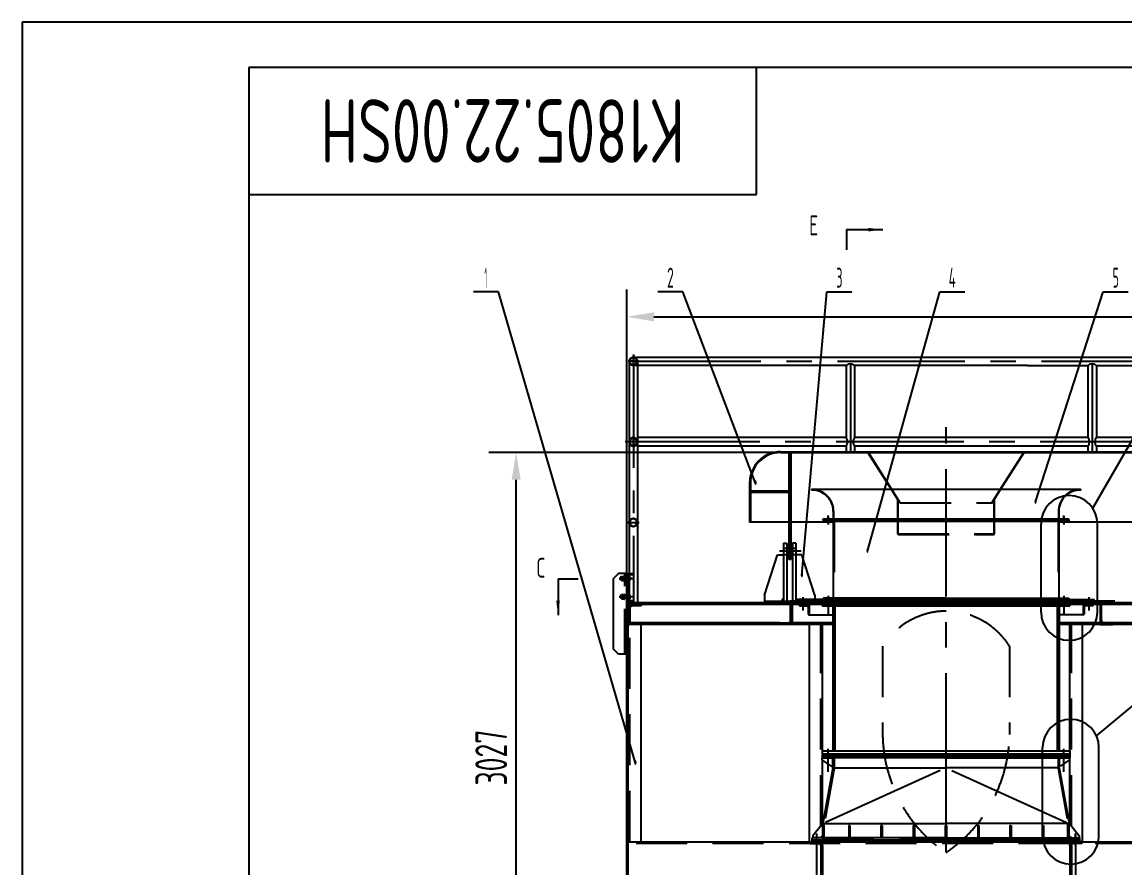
# Model space of a CAD drawing. Header units: millimetres. Extents: x 0 to 18900, y -513 to 13365.
# Drawn here: x 0 to 5473, y 9168 to 13365 of the extents above; entities that cross this region are included whole.
import ezdxf
from ezdxf.enums import TextEntityAlignment as Align

# ---------------------------------------------------------------- set-up
doc = ezdxf.new("R2010")
doc.units = ezdxf.units.MM
doc.header["$LTSCALE"] = 450
doc.header["$MEASUREMENT"] = 0
for name, pattern in [('CENTER', [2, 1.25, -0.25, 0.25, -0.25]), ('F', [0.75, 0.5, -0.25]), ('G', [2, 1.25, -0.25, 0.25, -0.25])]:
    doc.linetypes.add(name, pattern=pattern)
for name, color, linetype in [('01', 7, 'Continuous'), ('02', 1, 'Continuous'), ('04', 2, 'F'), ('05', 4, 'G'), ('08', 1, 'Continuous'), ('11', 3, 'Continuous'), ('CENTER', 1, 'CENTER')]:
    doc.layers.add(name, color=color, linetype=linetype)
doc.styles.get("Standard").update_dxf_attribs({"font": 'isocp', "width": 0.707, "bigfont": 'intecad.shx'})
doc.dimstyles.new('INTE', dxfattribs={"dimscale": 45, "dimtxt": 3.5, "dimasz": 3, "dimexe": 3, "dimexo": 0, "dimgap": 1, "dimtad": 1, "dimdsep": 46, "dimtxsty": 'Standard', "dimcen": 0, "dimclrd": 1, "dimclre": 1, "dimclrt": 3, "dimaunit": 1, "dimadec": 1, "dimazin": 0, "dimtfac": 1, "dimtmove": 0, "dimatfit": 0, "dimfxl": 0, "dimarcsym": 0})
pattern_1 = [(135, (1663.889, -1872.161), (-8.838835, -8.838835), [])]

# ---------------------------------------------------------------- blocks, each defined once
blk = doc.blocks.new('rew')
at = {"layer": '02', "linetype": 'Continuous'}
h = blk.add_hatch(dxfattribs=at)
h.set_pattern_fill('LINE', color=1, scale=3, angle=-45, style=0)
h.set_pattern_definition([(315, (44667.814, 4208.05), (6.735192, 6.735192), [])])
h.paths.add_polyline_path([(35481.9, -16780.7), (35481.9, -16616.7, 0.414214), (35463.9, -16598.7), (35421.9, -16598.7), (35421.9, -16606.7), (35463.9, -16606.7, -0.414214), (35473.9, -16616.7), (35473.9, -16780.7, -0.414214), (35463.9, -16790.7), (35421.9, -16790.7), (35421.9, -16798.7), (35463.9, -16798.7, 0.414214)])
at = {"layer": '01'}
for p, q in [((35421.9, -16598.7), (35463.9, -16598.7)), ((35421.9, -16606.7), (35421.9, -16598.7)), ((35421.9, -16606.7), (35463.9, -16606.7)), ((35473.9, -16616.7), (35473.9, -16780.7)), ((35481.9, -16616.7), (35481.9, -16780.7)), ((35463.9, -16790.7), (35421.9, -16790.7)), ((35421.9, -16798.7), (35421.9, -16790.7)), ((35463.9, -16798.7), (35421.9, -16798.7))]:
    blk.add_line(p, q, dxfattribs=at)
for centre, radius, start, end in [((35463.9, -16616.7), 18, 0, 90), ((35463.9, -16616.7), 10, 0, 90), ((35463.9, -16780.7), 10, 270, 0), ((35463.9, -16780.7), 18, 270, 0)]:
    blk.add_arc(centre, radius, start, end, dxfattribs=at)
blk = doc.blocks.new('*U120')
at = {"layer": '01'}
for p, q in [((0, 100), (5.4, 100)), ((0, 100), (0, 0)), ((8, 18), (8, 97.4)), ((0, 0), (63, 0)), ((60.4, 8), (18, 8)), ((63, 0), (63, 5.4))]:
    blk.add_line(p, q, dxfattribs=at)
for centre, radius, start, end in [((5.4, 97.4), 2.64, 359.954, 90), ((18, 18), 10, 180, 270), ((60.4, 5.4), 2.64, 0, 89.9895)]:
    blk.add_arc(centre, radius, start, end, dxfattribs=at)
blk = doc.blocks.new('ERQWEQW')
at = {"color": 7, "linetype": 'Continuous'}
for p, q in [((1389.4, 10604.9), (1389.4, 10317.9)), ((1405.4, 10604.9), (1405.4, 10317.9)), ((1433.4, 10604.9), (1433.4, 10317.9)), ((1449.4, 10604.9), (1449.4, 10317.9))]:
    blk.add_line(p, q, dxfattribs=at)
for centre, start, end in [((1389.4, 10317.9), 90, 180), ((1449.4, 10317.9), 0, 90)]:
    blk.add_arc(centre, 10, start, end)
at = {"layer": '01', "color": 7, "linetype": 'Continuous'}
for p, q in [((1389.4, 10604.9), (1405.4, 10604.9)), ((1449.4, 10604.9), (1433.4, 10604.9)), ((1294.4, 10347.9), (1359.4, 10547.9)), ((1359.4, 10547.9), (1389.4, 10547.9)), ((1479.4, 10547.9), (1449.4, 10547.9)), ((1544.4, 10347.9), (1479.4, 10547.9)), ((1294.4, 10347.9), (1294.4, 10309.9)), ((1544.4, 10347.9), (1544.4, 10309.9)), ((1294.4, 10317.9), (1419.4, 10317.9)), ((1294.4, 10317.9), (1294.4, 10309.9)), ((1294.4, 10309.9), (1419.4, 10309.9)), ((1344.4, 10309.9), (1419.4, 10309.9)), ((1544.4, 10317.9), (1419.4, 10317.9)), ((1544.4, 10309.9), (1419.4, 10309.9)), ((1494.4, 10309.9), (1419.4, 10309.9))]:
    blk.add_line(p, q, dxfattribs=at)
at = {"layer": '04', "color": 2, "linetype": 'F'}
for p, q in [((1389.4, 10580.4), (1405.4, 10580.4)), ((1433.4, 10580.4), (1449.4, 10580.4)), ((1389.4, 10549.4), (1405.4, 10549.4)), ((1433.4, 10549.4), (1449.4, 10549.4))]:
    blk.add_line(p, q, dxfattribs=at)
at = {"layer": '05', "color": 4, "linetype": 'G'}
for p, q in [((1419.4, 10564.9), (1419.4, 10633.7)), ((1473.9, 10564.9), (1369.1, 10564.9))]:
    blk.add_line(p, q, dxfattribs=at)
blk = doc.blocks.new('*D134')
at = {"layer": '08', "color": 1, "lineweight": -2, "ltscale": 1.125}
for p, q in [((3814.7, 11228.9), (2317.1, 11228.9)), ((2452.1, 8336.9), (2452.1, 11093.9)), ((2895.4, 8201.9), (2317.1, 8201.9))]:
    blk.add_line(p, q, dxfattribs=at)
at = {"layer": '08', "color": 1, "ltscale": 1.125}
for points in [[(2429.6, 11093.9), (2474.6, 11093.9), (2452.1, 11228.9)], [(2429.6, 8336.9), (2474.6, 8336.9), (2452.1, 8201.9)]]:
    blk.add_solid(points, dxfattribs=at)
at = {"layer": 'DEFPOINTS', "color": 0, "ltscale": 1.125}
for p in [(2452.1, 11228.9), (3814.7, 11228.9), (2895.4, 8201.9)]:
    blk.add_point(p, dxfattribs=at)
at = {"layer": '08', "color": 3, "ltscale": 1.125, "insert": (2328.3, 9715.4), "char_height": 157.5, "attachment_point": 5, "rotation": 90}
blk.add_mtext('3027', dxfattribs=at)
blk = doc.blocks.new('gggj')
for p, q in [((15998.2, 9987.6), (15976.2, 9987.6)), ((15976.2, 9987.6), (15976.2, 9982.6)), ((15998.2, 9982.6), (15976.2, 9982.6)), ((16004.2, 9858.6), (16004.2, 9976.6)), ((16009.2, 9858.6), (16009.2, 9976.6)), ((15976.2, 9852.6), (15998.2, 9852.6)), ((15976.2, 9852.6), (15976.2, 9847.6)), ((15976.2, 9847.6), (15998.2, 9847.6))]:
    blk.add_line(p, q)
for centre, radius, start, end in [((15998.2, 9976.6), 11, 0, 90), ((15998.2, 9976.6), 6, 0, 90), ((15998.2, 9858.6), 6, 270, 0), ((15998.2, 9858.6), 11, 270, 0)]:
    blk.add_arc(centre, radius, start, end)
at = {"layer": '01', "color": 7, "linetype": 'Continuous', "ltscale": 2}
for p, q in [((15955.2, 11040.6), (15955.2, 10640.6)), ((15955.2, 10640.6), (15955.2, 10240.6))]:
    blk.add_line(p, q, dxfattribs=at)
at = {"layer": '01', "color": 7, "linetype": 'Continuous'}
for p, q in [((15997.2, 11040.6), (15997.2, 9987.6)), ((15955.2, 10240.6), (15955.2, 9842.6)), ((15997.2, 9982.6), (15997.2, 9974.3)), ((16009.2, 9587.6), (16009.2, 9987.6)), ((16009.2, 9987.6), (16049.2, 9987.6)), ((16049.2, 9987.6), (16074.2, 9962.6)), ((16074.2, 9612.6), (16074.2, 9962.6)), ((15997.2, 9950.9), (15997.2, 9882.6)), ((15997.2, 9862.6), (15997.2, 9852.6)), ((15997.2, 9842.6), (15955.2, 9842.6)), ((15997.2, 9847.6), (15997.2, 9842.6)), ((16009.2, 9587.6), (16049.2, 9587.6)), ((16049.2, 9587.6), (16074.2, 9612.6))]:
    blk.add_line(p, q, dxfattribs=at)
at = {"layer": '01'}
for p, q in [((15994.2, 9962.6), (15994.2, 9972.6)), ((15994.2, 9972.6), (16001.7, 9972.6)), ((16001.7, 9968.6), (15994.2, 9968.6)), ((15994.2, 9962.6), (15994.2, 9952.6)), ((16001.7, 9974.6), (16001.7, 9962.6)), ((16004.2, 9974.6), (16001.7, 9974.6)), ((16001.7, 9972.6), (16001.7, 9962.6)), ((16001.7, 9950.6), (16001.7, 9962.6)), ((16001.7, 9952.6), (16001.7, 9962.6)), ((16004.2, 9962.6), (16004.2, 9974.6)), ((16004.2, 9962.6), (16004.2, 9950.6)), ((16001.7, 9956.6), (15994.2, 9956.6)), ((15994.2, 9952.6), (16001.7, 9952.6)), ((16004.2, 9950.6), (16001.7, 9950.6)), ((15994.2, 9872.6), (15994.2, 9882.6)), ((15994.2, 9882.6), (16001.7, 9882.6)), ((16001.7, 9878.6), (15994.2, 9878.6)), ((15994.2, 9872.6), (15994.2, 9862.6)), ((16001.7, 9866.6), (15994.2, 9866.6)), ((15994.2, 9862.6), (16001.7, 9862.6)), ((16001.7, 9884.6), (16001.7, 9872.6)), ((16004.2, 9884.6), (16001.7, 9884.6)), ((16001.7, 9882.6), (16001.7, 9872.6)), ((16001.7, 9860.6), (16001.7, 9872.6)), ((16001.7, 9862.6), (16001.7, 9872.6)), ((16004.2, 9860.6), (16001.7, 9860.6)), ((16004.2, 9872.6), (16004.2, 9884.6)), ((16004.2, 9872.6), (16004.2, 9860.6))]:
    blk.add_line(p, q, dxfattribs=at)
at = {"layer": '01', "color": 7, "linetype": 'Continuous', "ltscale": 2}
for start, end in [(90, 270), (270, 90)]:
    blk.add_arc((15976.2, 11040.6), 21, start, end, dxfattribs=at)
at = {"layer": '04', "color": 2, "linetype": 'F', "ltscale": 2}
blk.add_line((15976.2, 10615), (15976.2, 10668.7), dxfattribs=at)
at = {"layer": '04', "color": 2, "linetype": 'F'}
for p, q in [((16022.7, 9962.6), (16016.4, 9962.6)), ((16018.2, 9587.6), (16018.2, 9987.6)), ((16018.2, 9974.6), (16018.2, 9962.6)), ((16020.7, 9974.6), (16018.2, 9974.6)), ((16018.2, 9950.6), (16018.2, 9962.6)), ((16025.9, 9962.6), (16018.6, 9962.6)), ((16020.7, 9962.6), (16020.7, 9974.6)), ((16020.7, 9971.8), (16020.7, 9962.6)), ((16023.8, 9971.8), (16020.7, 9971.8)), ((16020.7, 9962.6), (16020.7, 9950.6)), ((16020.7, 9953.4), (16020.7, 9962.6)), ((16035.6, 9962.6), (16022.7, 9962.6)), ((16023.8, 9972.6), (16023.8, 9962.6)), ((16034.6, 9972.6), (16023.8, 9972.6)), ((16023.8, 9962.6), (16023.8, 9971.8)), ((16034.6, 9968.6), (16023.8, 9968.6)), ((16023.8, 9962.6), (16023.8, 9953.4)), ((16023.8, 9952.6), (16023.8, 9962.6)), ((16034.6, 9962.6), (16034.6, 9972.6)), ((16034.6, 9968.6), (16041.7, 9968.6)), ((16041.7, 9967.4), (16034.6, 9967.4)), ((16034.6, 9962.6), (16034.6, 9952.6)), ((16041.7, 9968.6), (16041.7, 9962.6)), ((16041.7, 9956.6), (16041.7, 9962.6)), ((16020.7, 9950.6), (16018.2, 9950.6)), ((16023.8, 9953.4), (16020.7, 9953.4)), ((16034.6, 9956.6), (16023.8, 9956.6)), ((16034.6, 9952.6), (16023.8, 9952.6)), ((16041.7, 9957.8), (16034.6, 9957.8)), ((16034.6, 9956.6), (16041.7, 9956.6)), ((16022.7, 9872.6), (16016.4, 9872.6)), ((16018.2, 9884.6), (16018.2, 9872.6)), ((16020.7, 9884.6), (16018.2, 9884.6)), ((16018.2, 9860.6), (16018.2, 9872.6)), ((16020.7, 9860.6), (16018.2, 9860.6)), ((16025.9, 9872.6), (16018.6, 9872.6)), ((16020.7, 9872.6), (16020.7, 9884.6)), ((16020.7, 9881.8), (16020.7, 9872.6)), ((16023.8, 9881.8), (16020.7, 9881.8)), ((16020.7, 9872.6), (16020.7, 9860.6)), ((16020.7, 9863.4), (16020.7, 9872.6)), ((16023.8, 9863.4), (16020.7, 9863.4)), ((16035.6, 9872.6), (16022.7, 9872.6)), ((16023.8, 9882.6), (16023.8, 9872.6)), ((16034.6, 9882.6), (16023.8, 9882.6)), ((16023.8, 9872.6), (16023.8, 9881.8)), ((16034.6, 9878.6), (16023.8, 9878.6)), ((16023.8, 9872.6), (16023.8, 9863.4)), ((16023.8, 9862.6), (16023.8, 9872.6)), ((16034.6, 9866.6), (16023.8, 9866.6)), ((16034.6, 9862.6), (16023.8, 9862.6)), ((16034.6, 9872.6), (16034.6, 9882.6)), ((16034.6, 9878.6), (16041.7, 9878.6)), ((16041.7, 9877.4), (16034.6, 9877.4)), ((16034.6, 9872.6), (16034.6, 9862.6)), ((16041.7, 9867.8), (16034.6, 9867.8)), ((16034.6, 9866.6), (16041.7, 9866.6)), ((16041.7, 9878.6), (16041.7, 9872.6)), ((16041.7, 9866.6), (16041.7, 9872.6))]:
    blk.add_line(p, q, dxfattribs=at)
at = {"layer": '04', "color": 2, "linetype": 'F', "ltscale": 2}
for centre, radius in [((15976.2, 11040.6), 17.8), ((15976.2, 10640.6), 21), ((15976.2, 10640.6), 17.8), ((15976.2, 10240.6), 17.8)]:
    blk.add_circle(centre, radius, dxfattribs=at)
for start, end in [(90, 270), (270, 90)]:
    blk.add_arc((15976.2, 10240.6), 21, start, end, dxfattribs=at)
at = {"layer": '05', "color": 4, "linetype": 'G'}
for p, q in [((15976.2, 11074.8), (15976.2, 9842.6)), ((16042.6, 9962.6), (15976.2, 9962.6)), ((16042.6, 9872.6), (15979.9, 9872.6))]:
    blk.add_line(p, q, dxfattribs=at)
at = {"layer": '05', "color": 4, "linetype": 'G', "ltscale": 2}
for p, q in [((15976.2, 11015), (15976.2, 11068.7)), ((15951.3, 11040.6), (15997.2, 11040.6))]:
    blk.add_line(p, q, dxfattribs=at)
at = {"layer": '05'}
for p, q in [((15942.2, 10640.6), (16016, 10640.6)), ((15983.2, 9962.6), (16003.8, 9962.6)), ((15991.1, 9962.6), (16045.2, 9962.6)), ((16043.7, 9962.6), (15999.9, 9962.6)), ((16006.2, 9962.6), (15999.9, 9962.6)), ((15991.1, 9872.6), (16045.2, 9872.6)), ((16043.7, 9872.6), (15999.9, 9872.6)), ((16006.2, 9872.6), (15999.9, 9872.6))]:
    blk.add_line(p, q, dxfattribs=at)
at = {"layer": '05', "ltscale": 2}
blk.add_line((16004.4, 10240.6), (15947.5, 10240.6), dxfattribs=at)
blk = doc.blocks.new('*D144')
at = {"layer": '08', "color": 1, "lineweight": -2, "ltscale": 1.125}
for p, q in [((3000.7, 10146.3), (3000.7, 12037.3)), ((12420.7, 10616.1), (12420.7, 12037.3)), ((3135.7, 11902.3), (12285.7, 11902.3))]:
    blk.add_line(p, q, dxfattribs=at)
at = {"layer": '08', "color": 1, "ltscale": 1.125}
for points in [[(3135.7, 11924.8), (3135.7, 11879.8), (3000.7, 11902.3)], [(12285.7, 11924.8), (12285.7, 11879.8), (12420.7, 11902.3)]]:
    blk.add_solid(points, dxfattribs=at)
at = {"layer": 'DEFPOINTS', "color": 0, "ltscale": 1.125}
for p in [(12420.7, 11902.3), (12420.7, 10616.1), (3000.7, 10146.3)]:
    blk.add_point(p, dxfattribs=at)
at = {"layer": '08', "color": 3, "ltscale": 1.125, "insert": (7710.7, 12026.1), "char_height": 157.5, "attachment_point": 5}
blk.add_mtext('9420', dxfattribs=at)
blk = doc.blocks.new('*U145', base_point=(251.96, 168.31))
at = {"layer": '01'}
for p, q in [((251.96, 168.31), (251.96, 182.31)), ((195.96, 168.31), (251.96, 168.31))]:
    blk.add_line(p, q, dxfattribs=at)
blk = doc.blocks.new('*U146')
at = {"layer": '01'}
for points in [[(415, 292), (25, 292)], [(25, 292), (25, 5)]]:
    blk.add_lwpolyline(points, dxfattribs=at)
at = {"layer": '02'}
for points in [[(420, 297), (0, 297)], [(0, 297), (0, 0)]]:
    blk.add_lwpolyline(points, dxfattribs=at)

msp = doc.modelspace()

# ---------------------------------------------------------------- hatches: boundary and pattern name
at = {"layer": '02', "linetype": 'Continuous', "ltscale": 1.125}
h = msp.add_hatch(dxfattribs=at)
h.set_pattern_fill('ANSI31', color=1, scale=100, angle=90, style=0)
h.set_pattern_definition(pattern_1)
h.paths.add_polyline_path([(4585.663, 11232.944), (3764.663, 11232.944, 0.41421356), (3610.663, 11078.944), (3610.663, 10882.944), (3614.663, 10882.944), (3614.663, 11078.944, -0.41421356), (3764.663, 11228.944), (4585.663, 11228.944)])
h = msp.add_hatch(dxfattribs=at)
h.set_pattern_fill('ANSI31', color=1, scale=100, angle=90, style=0)
h.set_pattern_definition(pattern_1)
h.paths.add_polyline_path([(3814.663, 11228.944), (3804.663, 11228.944), (3804.663, 10754.444), (3814.663, 10754.444)])
h.paths.add_polyline_path([(3814.663, 10738.944), (3804.663, 10738.944), (3804.663, 10723.444), (3814.663, 10723.444)])
h.paths.add_polyline_path([(3814.663, 10754.444), (3804.663, 10754.444), (3804.663, 10738.944), (3814.663, 10738.944)])
h.paths.add_polyline_path([(3814.663, 10723.444), (3804.663, 10723.444), (3804.663, 10698.945), (3814.663, 10698.945)])
h = msp.add_hatch(dxfattribs=at)
h.set_pattern_fill('ANSI31', color=1, scale=40, angle=90, style=0)
h.set_pattern_definition([(135, (1663.889, -1872.161), (-3.5355339, -3.5355339), [])])
h.paths.add_polyline_path([(4200.532, 11228.944), (4198.163, 11228.944), (4356.663, 10978.944), (4358.353, 10980.015)])
h.paths.add_polyline_path([(4973.163, 11228.944), (4970.795, 11228.944), (4812.974, 10980.015), (4814.663, 10978.944)])
h = msp.add_hatch(dxfattribs=at)
h.set_pattern_fill('ANSI31', color=1, scale=100, angle=90, style=0)
h.set_pattern_definition(pattern_1)
h.paths.add_polyline_path([(6785.663, 11232.944), (4585.663, 11232.944), (4585.663, 11228.944), (6785.663, 11228.944)])
h = msp.add_hatch(dxfattribs=at)
h.set_pattern_fill('ANSI31', color=1, scale=100, style=0)
h.set_pattern_definition([(45, (1663.889, -1872.161), (-8.838835, 8.838835), [])])
h.paths.add_polyline_path([(3804.663, 11038.944), (3614.663, 11038.944), (3614.663, 11032.944), (3804.663, 11032.944)])
h = msp.add_hatch(dxfattribs=at)
h.set_pattern_fill('LINE', color=1, scale=5, angle=135, style=0)
h.set_pattern_definition([(135, (-18492.853, 7964.512), (-11.22532, -11.22532), [])])
h.paths.add_polyline_path([(3008.663, 10475.944), (3000.663, 10475.944), (3000.663, 8251.944), (3000.663, 8201.944), (3008.663, 8201.944)])
h = msp.add_hatch(dxfattribs=at)
h.set_pattern_fill('LINE', color=1, scale=5, angle=45, style=0)
h.set_pattern_definition([(45, (-18492.853, 7964.512), (-11.22532, 11.22532), [])])
h.paths.add_polyline_path([(6075.663, 10483.944), (5295.663, 10483.944), (5295.663, 10475.944), (5315.246, 10475.944), (6075.663, 10475.944)])
h.paths.add_polyline_path([(7710.663, 10483.944), (7495.663, 10483.944), (7495.663, 10475.944), (7515.246, 10475.944), (7710.663, 10475.944)])
h.paths.add_polyline_path([(7495.663, 10483.944), (7470.663, 10483.944), (7470.663, 10475.944), (7495.663, 10475.944)])
h.paths.add_polyline_path([(6100.663, 10483.944), (6075.663, 10483.944), (6075.663, 10475.944), (6100.663, 10475.944)])
h.paths.add_polyline_path([(5295.663, 10483.944), (5270.663, 10483.944), (5270.663, 10475.944), (5295.663, 10475.944)])
h.paths.add_polyline_path([(3900.663, 10483.944), (3875.663, 10483.944), (3875.663, 10475.944), (3900.663, 10475.944)])
h.paths.add_polyline_path([(3875.663, 10483.944), (3008.663, 10483.944), (3008.663, 10475.944), (3875.663, 10475.944)])
h = msp.add_hatch(dxfattribs=at)
h.set_pattern_fill('LINE', color=1, scale=3, angle=45, style=0)
h.set_pattern_definition([(45, (-29084.224, 7800.121), (-6.735192, 6.735192), [])])
h.paths.add_polyline_path([(3071.663, 10470.584), (3071.663, 10475.944), (3008.663, 10475.944), (3008.663, 10375.944), (3012.935, 10375.944), (3016.663, 10378.584), (3016.663, 10457.944, -0.41421353), (3026.663, 10467.944), (3069.024, 10467.944)])
h = msp.add_hatch(dxfattribs=at)
h.set_pattern_fill('LINE', color=1, scale=3, angle=45, style=0)
h.set_pattern_definition([(225, (35914.551, 13051.766), (6.735192, -6.735192), [])])
h.paths.add_polyline_path([(3758.663, 10381.304), (3758.663, 10375.944), (3821.663, 10375.944), (3821.663, 10475.944), (3817.392, 10475.944), (3813.663, 10473.304), (3813.663, 10393.944, -0.41421353), (3803.663, 10383.944), (3761.303, 10383.944)])
h = msp.add_hatch(dxfattribs=at)
h.set_pattern_fill('LINE', color=1, scale=3, angle=135, style=0)
h.set_pattern_definition([(135, (-18492.853, 7964.512), (-6.735192, -6.735192), [])])
h.paths.add_polyline_path([(3905.663, 10475.944), (3875.663, 10475.944), (3875.663, 10468.944), (3895.663, 10468.944, -0.41421356), (3900.663, 10463.944), (3900.663, 10428.944, 0.41421356), (3905.663, 10423.944)])
h.paths.add_polyline_path([(3875.663, 10475.944), (3856.081, 10475.944, 0.54057494), (3860.663, 10468.944), (3875.663, 10468.944)])
h.paths.add_polyline_path([(5270.663, 10463.944, -0.41421356), (5275.663, 10468.944), (5295.663, 10468.944), (5295.663, 10475.944), (5265.663, 10475.944), (5265.663, 10423.944, 0.41421356), (5270.663, 10428.944)])
h.paths.add_polyline_path([(5315.246, 10475.944), (5295.663, 10475.944), (5295.663, 10468.944), (5310.663, 10468.944, 0.54057494)])
h = msp.add_hatch(dxfattribs=at)
h.set_pattern_fill('LINE', color=1, scale=3, angle=45, style=0)
h.set_pattern_definition([(315, (-26743.224, 13051.766), (-6.735192, -6.735192), [])])
h.paths.add_polyline_path([(5412.663, 10381.304), (5412.663, 10375.944), (5349.663, 10375.944), (5349.663, 10475.944), (5353.935, 10475.944), (5357.663, 10473.304), (5357.663, 10393.944, 0.41421353), (5367.663, 10383.944), (5410.024, 10383.944)])

# ---------------------------------------------------------------- linework, layer by layer
at = {"color": 7, "linetype": 'Continuous', "ltscale": 1.125}
for p, q in [((5253.663, 11044.944), (3917.663, 11044.944)), ((4025.663, 10939.71), (4025.663, 10900.944)), ((5145.663, 10939.71), (5145.663, 10900.944)), ((3798.663, 10768.944), (3798.663, 10708.944)), ((3820.663, 10768.944), (3820.663, 10708.944)), ((4023.663, 10375.944), (3008.663, 10375.944)), ((3758.663, 10383.944), (3016.663, 10383.944)), ((4023.663, 10383.944), (3821.663, 10383.944)), ((5349.663, 10383.944), (5147.663, 10383.944)), ((6223.663, 10375.944), (5147.663, 10375.944)), ((5958.663, 10383.944), (5412.663, 10383.944))]:
    msp.add_line(p, q, dxfattribs=at)
at = {"ltscale": 1.125}
msp.add_line((3000.663, 8251.944), (3000.663, 10475.944), dxfattribs=at)
at = {"color": 7, "linetype": 'Continuous', "ltscale": 1.125}
for centre, start, end in [((3921.002, 10938.327), 359.242928, 91.82799), ((5250.325, 10938.327), 88.17201, 180.757072)]:
    msp.add_arc(centre, 104.67, start, end, dxfattribs=at)
at = {"layer": '01', "ltscale": 1.125}
for p, q in [((4091.329, 12334.931), (4091.329, 12234.931)), ((4089.513, 11660.794), (3033.663, 11660.794)), ((4989.513, 11660.794), (4131.813, 11660.794)), ((4089.513, 11303.094), (3054.663, 11303.094)), ((4089.513, 11260.794), (3054.663, 11260.794)), ((3759.663, 11232.944), (7710.663, 11232.944)), ((3764.663, 11228.944), (7710.663, 11228.944)), ((3814.663, 10698.945), (3804.663, 10698.945)), ((2660.069, 10602.464), (2760.069, 10602.464)), ((3008.663, 8201.944), (3008.663, 10483.944)), ((3856.081, 10475.944), (3905.663, 10475.944)), ((3860.663, 10468.944), (3895.663, 10468.944)), ((5315.246, 10475.944), (5265.663, 10475.944)), ((5310.663, 10468.944), (5275.663, 10468.944)), ((3905.663, 10423.944), (4023.663, 10423.944)), ((5265.663, 10423.944), (5147.663, 10423.944)), ((3071.663, 9297.944), (3071.663, 10375.944)), ((3908.663, 9297.944), (3908.663, 10375.944)), ((3971.663, 9748.944), (3971.663, 10375.944)), ((3971.663, 9748.944), (3971.663, 10375.944)), ((5199.663, 9748.944), (5199.663, 10375.944)), ((5262.663, 9297.944), (5262.663, 10375.944)), ((3970.663, 9733.944), (3970.663, 9713.944)), ((4585.663, 9723.944), (3970.663, 9723.944)), ((3970.663, 9713.944), (4023.663, 9713.944)), ((4585.663, 9713.944), (3970.663, 9713.944)), ((3970.663, 9703.944), (3970.663, 9713.944)), ((4013.663, 9673.944), (3970.663, 9703.944)), ((3971.663, 9377.944), (3971.663, 9703.246)), ((3971.663, 9377.944), (3971.663, 9703.246)), ((4023.663, 9705.944), (4015.663, 9713.944)), ((4023.663, 9663.944), (4023.663, 9713.944)), ((4023.663, 9713.944), (4023.663, 9674.766)), ((4585.663, 9723.944), (5200.663, 9723.944)), ((4585.663, 9713.944), (5200.663, 9713.944)), ((5147.663, 9705.944), (5155.663, 9713.944)), ((5200.663, 9713.944), (5147.663, 9713.944)), ((5147.663, 9663.944), (5147.663, 9713.944)), ((5147.663, 9713.944), (5147.663, 9674.766)), ((5157.663, 9673.944), (5200.663, 9703.944)), ((5199.663, 9377.944), (5199.663, 9703.246)), ((5200.663, 9733.944), (5200.663, 9713.944)), ((5200.663, 9703.944), (5200.663, 9713.944)), ((4023.663, 9663.944), (3974.663, 9387.944)), ((4557.103, 9651.043), (3987.83, 9393.892)), ((4013.663, 9673.944), (4023.663, 9673.944)), ((4614.224, 9651.043), (5183.497, 9393.892)), ((5157.663, 9673.944), (5147.663, 9673.944)), ((5147.663, 9663.944), (5196.663, 9387.944)), ((3965.431, 9377.944), (3924.663, 9327.944)), ((3965.431, 9377.944), (3974.663, 9377.944)), ((4102.663, 9377.944), (4102.663, 9317.944)), ((4108.663, 9377.944), (4102.663, 9377.944)), ((4108.663, 9377.944), (4108.663, 9317.944)), ((4262.663, 9377.944), (4262.663, 9317.944)), ((4268.663, 9377.944), (4262.663, 9377.944)), ((4268.663, 9377.944), (4268.663, 9317.944)), ((4422.663, 9377.944), (4422.663, 9317.944)), ((4428.663, 9377.944), (4422.663, 9377.944)), ((4428.663, 9377.944), (4428.663, 9317.944)), ((4585.663, 9377.944), (4582.663, 9377.944)), ((4582.663, 9317.944), (4582.663, 9377.944)), ((4585.663, 9377.944), (4588.663, 9377.944)), ((4588.663, 9317.944), (4588.663, 9377.944)), ((4742.663, 9377.944), (4742.663, 9317.944)), ((4742.663, 9377.944), (4748.663, 9377.944)), ((4748.663, 9377.944), (4748.663, 9317.944)), ((4902.663, 9377.944), (4902.663, 9317.944)), ((4902.663, 9377.944), (4908.663, 9377.944)), ((4908.663, 9377.944), (4908.663, 9317.944)), ((5062.663, 9377.944), (5062.663, 9317.944)), ((5062.663, 9377.944), (5068.663, 9377.944)), ((5068.663, 9377.944), (5068.663, 9317.944)), ((5205.896, 9377.944), (5196.663, 9377.944)), ((5205.896, 9377.944), (5246.663, 9327.944)), ((4585.663, 9317.944), (3921.663, 9317.944)), ((3921.663, 9297.944), (3921.663, 9317.944)), ((3921.663, 9307.944), (4585.663, 9307.944)), ((3921.663, 9307.944), (4585.663, 9307.944)), ((3924.663, 9327.944), (3924.663, 9317.944)), ((3963.052, 9317.944), (3974.663, 9327.982)), ((4108.663, 9327.944), (4102.663, 9327.944)), ((4268.663, 9327.944), (4262.663, 9327.944)), ((4428.663, 9327.944), (4422.663, 9327.944)), ((4585.663, 9327.944), (4582.663, 9327.944)), ((4585.663, 9327.944), (4588.663, 9327.944)), ((4585.663, 9317.944), (5249.663, 9317.944)), ((5249.663, 9307.944), (4585.663, 9307.944)), ((5249.663, 9307.944), (4585.663, 9307.944)), ((4742.663, 9327.944), (4748.663, 9327.944)), ((4902.663, 9327.944), (4908.663, 9327.944)), ((5062.663, 9327.944), (5068.663, 9327.944)), ((5208.275, 9317.944), (5196.663, 9327.982)), ((5246.663, 9327.944), (5246.663, 9317.944)), ((5249.663, 9297.944), (5249.663, 9317.944)), ((3008.663, 9297.944), (7710.663, 9297.944)), ((3921.663, 9297.944), (4585.663, 9297.944)), ((5249.663, 9297.944), (4585.663, 9297.944))]:
    msp.add_line(p, q, dxfattribs=at)
at = {"layer": '01', "color": 7, "linetype": 'Continuous', "ltscale": 1.125}
for p, q in [((3033.663, 11703.094), (7710.663, 11703.094)), ((4089.513, 11660.794), (4089.513, 11303.094)), ((4131.813, 11660.794), (4131.813, 11303.094)), ((4989.513, 11660.794), (5289.513, 11660.794)), ((5289.513, 11660.794), (5289.513, 11303.094)), ((5331.813, 11660.794), (6489.513, 11660.794)), ((5331.813, 11660.794), (5331.813, 11303.094)), ((4989.513, 11303.094), (4131.813, 11303.094)), ((5289.513, 11303.094), (4989.513, 11303.094)), ((6489.513, 11303.094), (5331.813, 11303.094)), ((3804.663, 11228.944), (3804.663, 10698.945)), ((3814.663, 11228.944), (3814.663, 10698.945)), ((4089.513, 11260.794), (4089.513, 11232.944)), ((4989.513, 11260.794), (4131.813, 11260.794)), ((4131.813, 11260.794), (4131.813, 11232.944)), ((4314.819, 11044.944), (4198.163, 11228.944)), ((4317.188, 11044.944), (4200.532, 11228.944)), ((4854.139, 11044.944), (4970.795, 11228.944)), ((4856.507, 11044.944), (4973.163, 11228.944)), ((5289.513, 11260.794), (4989.513, 11260.794)), ((5289.513, 11260.794), (5289.513, 11232.944)), ((6489.513, 11260.794), (5331.813, 11260.794)), ((5331.813, 11260.794), (5331.813, 11232.944)), ((3614.663, 11038.944), (3804.663, 11038.944)), ((3614.663, 11032.944), (3804.663, 11032.944)), ((3975.663, 10894.944), (3975.663, 10900.944)), ((3975.663, 10900.944), (5195.663, 10900.944)), ((3975.663, 10894.944), (5195.663, 10894.944)), ((3975.663, 10894.944), (3975.663, 10888.944)), ((5195.663, 10894.944), (5195.663, 10900.944)), ((5195.663, 10894.944), (5195.663, 10888.944)), ((3804.663, 10882.944), (3610.663, 10882.944)), ((4025.663, 10882.944), (3814.663, 10882.944)), ((3975.663, 10888.944), (5195.663, 10888.944)), ((4025.663, 10888.944), (4025.663, 10505.944)), ((5145.663, 10888.944), (5145.663, 10505.944)), ((3804.663, 10768.944), (3798.663, 10768.944)), ((3008.663, 10475.944), (3000.663, 10475.944)), ((7710.663, 10483.944), (3008.663, 10483.944)), ((3008.663, 10483.944), (4485.663, 10483.944)), ((3008.663, 10475.944), (7710.663, 10475.944)), ((4585.663, 10499.944), (3850.663, 10499.944)), ((3850.663, 10483.944), (3850.663, 10499.944)), ((4585.663, 10491.944), (3850.663, 10491.944)), ((3900.663, 10475.944), (3900.663, 10483.944)), ((3900.663, 10463.944), (3900.663, 10428.944)), ((3905.663, 10475.944), (3905.663, 10423.944)), ((3970.663, 10483.944), (3970.663, 10468.944)), ((3970.663, 10483.944), (5200.663, 10483.944)), ((3970.663, 10468.944), (5200.663, 10468.944)), ((4585.663, 10505.944), (3975.663, 10505.944)), ((3975.663, 10505.944), (3975.663, 10499.944)), ((4585.663, 10499.944), (3975.663, 10499.944)), ((4023.663, 10468.944), (4023.663, 9748.944)), ((4033.663, 10468.944), (4033.663, 9748.944)), ((7710.663, 10483.944), (4485.663, 10483.944)), ((4585.663, 10505.944), (5195.663, 10505.944)), ((4585.663, 10499.944), (5195.663, 10499.944)), ((4585.663, 10499.944), (5320.663, 10499.944)), ((4585.663, 10491.944), (5320.663, 10491.944)), ((5137.663, 10468.944), (5137.663, 9748.944)), ((5147.663, 10468.944), (5147.663, 9748.944)), ((5195.663, 10505.944), (5195.663, 10499.944)), ((5200.663, 10483.944), (5200.663, 10468.944)), ((5200.663, 10483.944), (5200.663, 10468.944)), ((5265.663, 10475.944), (5265.663, 10423.944)), ((5270.663, 10475.944), (5270.663, 10483.944)), ((5270.663, 10463.944), (5270.663, 10428.944)), ((5320.663, 10483.944), (5320.663, 10499.944)), ((3970.663, 9748.944), (5200.663, 9748.944)), ((3970.663, 9748.944), (3970.663, 9733.944)), ((5200.663, 9748.944), (5200.663, 9733.944)), ((3970.663, 9733.944), (5200.663, 9733.944)), ((4023.663, 9663.944), (4585.663, 9663.944)), ((5147.663, 9663.944), (4585.663, 9663.944)), ((3974.663, 9317.944), (3974.663, 9387.944)), ((3974.663, 9387.944), (4585.663, 9387.944)), ((5196.663, 9387.944), (4585.663, 9387.944)), ((5196.663, 9317.944), (5196.663, 9387.944))]:
    msp.add_line(p, q, dxfattribs=at)
for centre, radius, start, end in [((4110.663, 11637.426), 31.518, 47.852383, 132.147617), ((5310.663, 11637.426), 31.518, 47.852383, 132.147617), ((4066.145, 11281.944), 31.518, 317.852383, 42.147617), ((4155.182, 11281.944), 31.518, 137.852383, 222.147617), ((5266.145, 11281.944), 31.518, 317.852383, 42.147617), ((5355.182, 11281.944), 31.518, 137.852383, 222.147617), ((3764.663, 11078.944), 154, 90, 180), ((3764.663, 11078.944), 150, 90, 180), ((3895.663, 10463.944), 5, 0, 90), ((5275.663, 10463.944), 5, 90, 180)]:
    msp.add_arc(centre, radius, start, end, dxfattribs=at)
at = {"layer": '01', "ltscale": 1.125}
for centre, start, end in [((3860.663, 10473.944), 156.421822, 270), ((5310.663, 10473.944), 270, 23.578178), ((3905.663, 10428.944), 180, 270), ((5265.663, 10428.944), 270, 0)]:
    msp.add_arc(centre, 5, start, end, dxfattribs=at)
at = {"layer": '02', "ltscale": 1.125}
for p, q in [((4091.329, 12334.931), (4271.329, 12334.931)), ((2363.891, 12027.103), (2239.891, 12027.103)), ((3044.135, 9688.103), (2363.891, 12027.103)), ((3279.748, 12027.103), (3155.748, 12027.103)), ((3640.37, 11077.215), (3279.748, 12027.103)), ((3870.475, 10619.488), (3994.288, 12027.103)), ((3994.288, 12027.103), (4118.288, 12027.103)), ((4195.778, 10740.217), (4554.193, 12027.103)), ((4554.193, 12027.103), (4678.193, 12027.103)), ((5029.799, 10983.791), (5365.915, 12027.103)), ((5313.247, 10953.435), (5934.377, 12027.103)), ((5365.915, 12027.103), (5489.915, 12027.103)), ((5056.859, 10437.169), (5056.859, 10875.969)), ((5336.653, 10437.169), (5336.653, 10875.969)), ((2660.069, 10602.464), (2660.069, 10422.464)), ((5332.012, 9823.254), (5772.657, 10189.012)), ((5064.783, 9326.507), (5064.783, 9765.307)), ((5344.577, 9326.507), (5344.577, 9765.307))]:
    msp.add_line(p, q, dxfattribs=at)
for points in [[(4271.329, 12334.931, 0, 18, 0), (4199.329, 12334.931, 0, 0, 0)], [(2660.069, 10422.464, 0, 18, 0), (2660.069, 10494.464, 0, 0, 0)]]:
    msp.add_lwpolyline(points, format="xyseb", dxfattribs=at)
for centre, start, end in [((5196.756, 10875.969), 0, 180), ((5196.756, 10437.169), 180, 0), ((5204.68, 9765.307), 0, 180), ((5204.68, 9326.507), 180, 0)]:
    msp.add_arc(centre, 139.897, start, end, dxfattribs=at)
at = {"layer": '04', "color": 2, "linetype": 'F', "ltscale": 1.125}
for p, q in [((4356.663, 10978.944), (4314.819, 11044.944)), ((4358.353, 10980.015), (4317.188, 11044.944)), ((4812.974, 10980.015), (4854.139, 11044.944)), ((4814.663, 10978.944), (4856.507, 11044.944)), ((4345.663, 10993.139), (4347.663, 10993.139)), ((4345.663, 10824.944), (4345.663, 10993.139)), ((4347.663, 10822.944), (4347.663, 10993.139)), ((4356.663, 10978.944), (4358.353, 10980.015)), ((4356.663, 10978.944), (4814.663, 10978.944)), ((4358.353, 10980.015), (4812.974, 10980.015)), ((4814.663, 10978.944), (4812.974, 10980.015)), ((4823.663, 10822.944), (4823.663, 10993.139)), ((4825.663, 10993.139), (4823.663, 10993.139)), ((4825.663, 10824.944), (4825.663, 10993.139)), ((4027.663, 10939.71), (4027.663, 10900.944)), ((5143.663, 10939.71), (5143.663, 10900.944)), ((4025.663, 10891.944), (5145.663, 10891.944)), ((4029.663, 10888.944), (4029.663, 10505.944)), ((5141.663, 10888.944), (5141.663, 10505.944)), ((4345.663, 10824.944), (4825.663, 10824.944)), ((4347.663, 10822.944), (4823.663, 10822.944)), ((3820.663, 10754.444), (3798.663, 10754.444)), ((3820.663, 10723.444), (3798.663, 10723.444)), ((4585.663, 10502.944), (4025.663, 10502.944)), ((4030.663, 10493.944), (7710.663, 10493.944)), ((4585.663, 10502.944), (5145.663, 10502.944)), ((3016.663, 9297.944), (3016.663, 10375.944)), ((4270.663, 10268.861), (4270.663, 9830.824)), ((4900.663, 10268.861), (4900.663, 9830.824)), ((4029.663, 9713.944), (4029.663, 9663.944)), ((5141.663, 9713.944), (5141.663, 9663.944)), ((4029.571, 9662.895), (3980.663, 9387.415)), ((4023.663, 9663.944), (4029.571, 9662.895)), ((5147.663, 9663.944), (5141.756, 9662.895)), ((5141.756, 9662.895), (5190.663, 9387.415)), ((3980.757, 9387.944), (3974.85, 9388.993)), ((3980.663, 9317.944), (3980.663, 9387.415)), ((5190.57, 9387.944), (5196.477, 9388.993)), ((5190.663, 9317.944), (5190.663, 9387.415)), ((3974.663, 9307.944), (3974.663, 9317.944)), ((3974.663, 9312.944), (4585.663, 9312.944)), ((3980.663, 9317.944), (3980.663, 9312.944)), ((5196.663, 9312.944), (4585.663, 9312.944)), ((5190.663, 9317.944), (5190.663, 9312.944)), ((5196.663, 9307.944), (5196.663, 9317.944)), ((12412.663, 9289.944), (3008.663, 9289.944))]:
    msp.add_line(p, q, dxfattribs=at)
at = {"layer": '04', "ltscale": 1.125}
for p, q in [((4025.663, 10900.944), (4025.663, 10894.944)), ((5145.663, 10897.944), (4025.663, 10897.944)), ((4025.663, 10888.944), (4025.663, 10894.944)), ((4027.663, 10900.944), (4027.663, 10897.944)), ((5143.663, 10900.944), (5143.663, 10897.944)), ((5145.663, 10900.944), (5145.663, 10894.944)), ((5145.663, 10888.944), (5145.663, 10894.944)), ((4029.663, 10888.944), (4029.663, 10891.944)), ((5141.663, 10888.944), (5141.663, 10891.944)), ((3016.663, 10375.944), (3016.663, 10467.944)), ((4025.663, 10505.944), (4025.663, 10499.944)), ((4029.663, 10505.944), (4029.663, 10502.944)), ((5141.663, 10505.944), (5141.663, 10502.944)), ((5145.663, 10505.944), (5145.663, 10499.944)), ((3963.663, 9375.776), (3963.663, 10375.944)), ((5207.663, 9375.776), (5207.663, 10375.944)), ((4023.663, 9713.944), (4023.663, 9723.944)), ((4023.663, 9718.944), (4585.663, 9718.944)), ((4029.663, 9713.944), (4029.663, 9718.944)), ((5147.663, 9718.944), (4585.663, 9718.944)), ((5141.663, 9713.944), (5141.663, 9718.944)), ((5147.663, 9713.944), (5147.663, 9723.944))]:
    msp.add_line(p, q, dxfattribs=at)
at = {"layer": '04', "color": 7, "linetype": 'Continuous', "ltscale": 1.125}
msp.add_line((5690.663, 10882.944), (5145.663, 10882.944), dxfattribs=at)
at = {"layer": '04', "color": 2, "linetype": 'F', "ltscale": 1.125}
for centre, radius, start, end in [((3921.002, 10938.327), 106.67, 359.242928, 91.793705), ((5250.325, 10938.327), 106.67, 88.206295, 180.757072), ((4589.997, 10062.366), 380.281, 90.65289, 147.11148), ((4581.33, 10062.366), 380.281, 32.88852, 89.34711), ((4992.632, 9839.339), 722.019, 180.675713, 235.691155), ((4178.695, 9839.339), 722.019, 304.308845, 359.324287)]:
    msp.add_arc(centre, radius, start, end, dxfattribs=at)
at = {"layer": '05', "color": 4, "linetype": 'G', "ltscale": 1.125}
for p, q in [((3033.663, 11681.944), (7710.663, 11681.944)), ((4110.663, 11668.944), (4110.663, 11232.944)), ((5310.663, 11668.944), (5310.663, 11232.944)), ((7710.663, 11281.944), (2922.701, 11281.944)), ((3865.992, 10738.944), (3759.379, 10738.944))]:
    msp.add_line(p, q, dxfattribs=at)
at = {"layer": '05', "ltscale": 1.125}
for p, q in [((4585.663, 7476.546), (4585.663, 11355.049)), ((4000.663, 10876.816), (4000.663, 10916.712)), ((4000.663, 10912.302), (4000.663, 10872.407)), ((5170.663, 10876.816), (5170.663, 10916.712)), ((5170.663, 10912.302), (5170.663, 10872.407)), ((3875.663, 10445.242), (3875.663, 10510.743)), ((4000.663, 10518.071), (4000.663, 10478.176)), ((5170.663, 10518.071), (5170.663, 10478.176)), ((5295.663, 10445.242), (5295.663, 10510.743)), ((4000.663, 10503.547), (4000.663, 10426.023)), ((5170.663, 10503.547), (5170.663, 10426.023)), ((4585.663, 9260.189), (4585.663, 9805.564)), ((4585.663, 9260.189), (4585.663, 9805.564)), ((4585.663, 9260.189), (4585.663, 9805.564)), ((4585.663, 9260.189), (4585.663, 9805.564)), ((4000.663, 9644.475), (4000.663, 9758.823)), ((5170.663, 9644.475), (5170.663, 9758.823)), ((3943.163, 9329.605), (3943.163, 9043.726)), ((3944.163, 9278.769), (3944.163, 9338.7)), ((5227.163, 9278.769), (5227.163, 9338.7)), ((5228.163, 9329.605), (5228.163, 9043.726))]:
    msp.add_line(p, q, dxfattribs=at)
at = {"layer": '05', "color": 7, "linetype": 'Continuous', "ltscale": 1.125}
for p, q in [((3610.663, 11078.944), (3610.663, 10882.944)), ((3614.663, 11082.944), (3614.663, 10882.944)), ((3820.663, 10768.944), (3814.663, 10768.944)), ((3804.663, 10708.944), (3798.663, 10708.944)), ((3820.663, 10708.944), (3814.663, 10708.944))]:
    msp.add_line(p, q, dxfattribs=at)
at = {"layer": 'CENTER', "color": 7, "linetype": 'CENTER', "ltscale": 1.125}
for p, q in [((3917.663, 11044.944), (3917.663, 11042.944)), ((5253.663, 11044.944), (5253.663, 11042.944))]:
    msp.add_line(p, q, dxfattribs=at)
at = {"layer": 'CENTER', "color": 1, "linetype": 'CENTER', "ltscale": 1.125}
for p, q in [((3855.663, 10473.944), (3855.663, 10473.944)), ((5315.663, 10473.944), (5315.663, 10473.944))]:
    msp.add_line(p, q, dxfattribs=at)
at = {"layer": 'DEFPOINTS', "color": 0, "linetype": 'ByBlock', "ltscale": 1.125}
for p in [(3971.663, 9317.944), (3971.663, 9317.944), (5199.663, 9317.944), (5199.663, 9317.944)]:
    msp.add_point(p, dxfattribs=at)

# ---------------------------------------------------------------- block references
at = {"layer": '01', "ltscale": 1.125}
msp.add_blockref('rew', (-31510.196, 25896.641), dxfattribs=at)
at = {"layer": '01', "ltscale": 1.125, "xscale": -1}
msp.add_blockref('rew', (40681.523, 25896.641), dxfattribs=at)
at = {"layer": '04', "xscale": 45, "yscale": 45, "zscale": 45}
for name, p in [('*U146', (0, 0)), ('*U145', (3645, 12510))]:
    msp.add_blockref(name, p, dxfattribs=at)
at = {"layer": '04', "ltscale": 1.125, "xscale": -1, "rotation": 180}
msp.add_blockref('*U120', (3008.663, 10475.944), dxfattribs=at)
at = {"layer": '04', "ltscale": 1.125, "xscale": -1}
msp.add_blockref('*U120', (3821.663, 10375.944), dxfattribs=at)
at = {"layer": '04', "ltscale": 1.125}
msp.add_blockref('*U120', (5349.663, 10375.944), dxfattribs=at)
at = {"layer": '05', "ltscale": 1.125, "xscale": -1}
msp.add_blockref('gggj', (19009.826, 641.335), dxfattribs=at)
at = {"layer": '05', "ltscale": 1.125}
msp.add_blockref('ERQWEQW', (2390.267, 174.018), dxfattribs=at)

# ---------------------------------------------------------------- texts
at = {"layer": '02', "ltscale": 1.125, "width": 0.605172}
for p, p2 in [((3634.37, 11067.215), (3646.37, 11067.215)), ((5023.799, 10973.791), (5035.799, 10973.791)), ((4189.778, 10730.217), (4201.778, 10730.217)), ((3864.475, 10609.488), (3876.475, 10609.488)), ((3038.135, 9678.103), (3050.135, 9678.103))]:
    msp.add_text('\\M+5A1F1', height=20, dxfattribs=at).set_placement(p, p2, align=Align.FIT)
at = {"layer": '11', "width": 0.694153}
msp.add_text('K1805.22.00SH', height=315, rotation=180, dxfattribs=at).set_placement((3287.512, 12982.5), (1482.488, 12982.5), align=Align.FIT)
at = {"layer": '11', "ltscale": 1.125, "width": 0.707}
for s, p in [('E', (3906.228, 12277.716)), ('C', (2552.156, 10578.948))]:
    msp.add_text(s, height=98, dxfattribs=at).set_placement(p, align=Align.BOTTOM_LEFT)
at = {"layer": '11', "ltscale": 1.125}
for s, width, p, p2 in [('1', 0.404, (2294.892, 12047.103), (2308.89, 12047.103)), ('2', 0.562593, (3200.76, 12047.103), (3234.736, 12047.103)), ('3', 0.527686, (4040.84, 12047.103), (4071.735, 12047.103)), ('4', 0.543846, (4598.696, 12047.103), (4633.69, 12047.103)), ('5', 0.527686, (5412.468, 12047.103), (5443.362, 12047.103))]:
    msp.add_text(s, height=98.995, dxfattribs=dict(at, width=width)).set_placement(p, p2, align=Align.FIT)

# ---------------------------------------------------------------- dimensions: what is measured, and where the dimension line sits
at = {"layer": '08', "ltscale": 1.125}
dim = msp.add_linear_dim(base=(12420.663, 11902.262), p1=(3000.663, 10146.286), p2=(12420.663, 10616.128), dimstyle='INTE', dxfattribs=at)
dim.commit()
dim.dimension.update_dxf_attribs({"geometry": '*D144', "text_midpoint": (7710.663, 12026.066)})
dim = msp.add_linear_dim(base=(2452.072, 11228.944), p1=(2895.392, 8201.944), p2=(3814.663, 11228.944), angle=90, dimstyle='INTE', dxfattribs=at)
dim.commit()
dim.dimension.update_dxf_attribs({"geometry": '*D134', "text_midpoint": (2328.306, 9715.444)})

doc.saveas('drawing.dxf')
